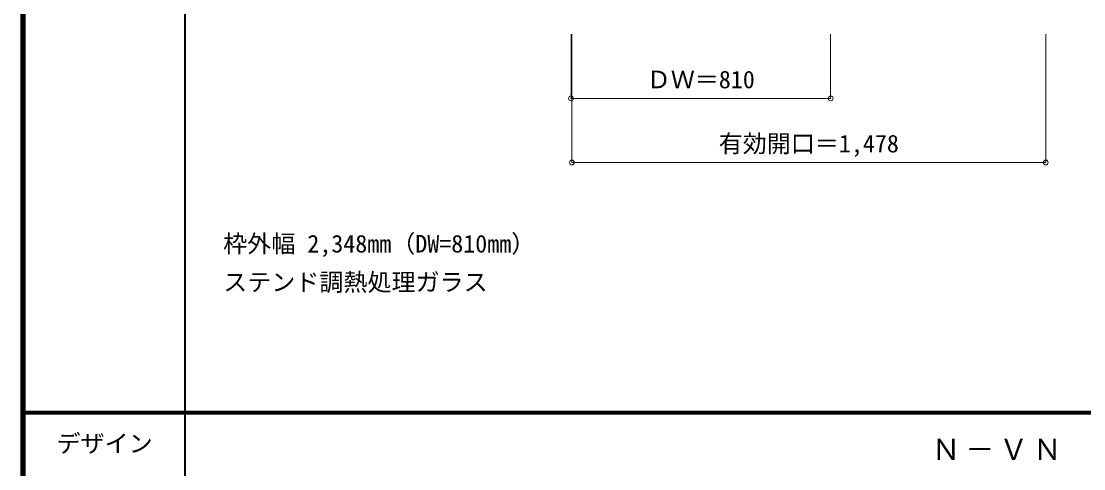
# Model space of a CAD drawing. Units: millimetres, scale not verified. Extents: x -6000 to 5700, y -4307 to 4175.
# Drawn here: x -6000 to -2685, y 12 to 1409 of the extents above; entities that cross this region are included whole.
import ezdxf
from ezdxf.enums import TextEntityAlignment as Align

# ---------------------------------------------------------------- set-up
doc = ezdxf.new("R2010")
doc.units = ezdxf.units.MM
doc.header["$LTSCALE"] = 30
doc.header["$PDMODE"] = 32
doc.header["$PDSIZE"] = 15
doc.layers.add('0-A_文字', color=7, linetype='Continuous')
doc.layers.add('F-A_文字', color=7, linetype='Continuous')
doc.layers.add('0-B_寸法', color=7, linetype='Continuous', lineweight=9)
doc.layers.add('F-1_枠', color=6, linetype='Continuous', lineweight=40)
doc.styles.add('ＭＳ ゴシック', font='')
doc.styles.get('ＭＳ ゴシック').set_extended_font_data('MS Gothic')

msp = doc.modelspace()

# ---------------------------------------------------------------- linework, layer by layer
at = {"layer": '0-B_寸法', "color": 4}
for p, q in [((-4285, 1168), (-4285, 1368)), ((-4282, 968), (-4282, 1368)), ((-3475, 1168), (-3475, 1368)), ((-2804, 968), (-2804, 1368)), ((-3475, 1168), (-4285, 1168)), ((-4282, 968), (-2804, 968))]:
    msp.add_line(p, q, dxfattribs=at)
at = {"layer": '0-B_寸法'}
for p in [(-4285, 1168), (-3475, 1168), (-4282, 968), (-2804, 968)]:
    msp.add_point(p, dxfattribs=at)
at = {"layer": 'F-1_枠'}
for p, q in [((-6000, 4175), (-6000, -4205)), ((-5995, 4175), (-5995, -4205)), ((-5990, 4175), (-5990, -4205)), ((-5490, 4175), (-5490, -3790)), ((-6000, 190.5), (5700, 190.5)), ((-6000, 187.5), (5700, 187.5)), ((-6000, 184.5), (5700, 184.5))]:
    msp.add_line(p, q, dxfattribs=at)

# ---------------------------------------------------------------- texts
at = {"layer": '0-A_文字', "style": 'ＭＳ ゴシック'}
for s, p in [('枠外幅 2,348mm（DW=810mm）', (-5370, 670.5)), ('ステンド調熱処理ガラス', (-5370, 550.5))]:
    msp.add_text(s, height=54.99, dxfattribs=at).set_placement(p, align=Align.BOTTOM_LEFT)
at = {"layer": '0-A_文字', "insert": (-3160, 39.5), "char_height": 65.98, "attachment_point": 7, "style": 'ＭＳ ゴシック'}
msp.add_mtext('\\T1.17;Ｎ－ＶＮ', dxfattribs=at)
at = {"layer": '0-B_寸法', "style": 'ＭＳ ゴシック'}
for s, p in [('ＤＷ＝810', (-4048.75, 1183)), ('有効開口＝1,478', (-3824.25, 983))]:
    msp.add_text(s, height=54.99, dxfattribs=at).set_placement(p, align=Align.BOTTOM_LEFT)
at = {"layer": 'F-A_文字', "style": 'ＭＳ ゴシック'}
msp.add_text('デザイン', height=54.99, dxfattribs=at).set_placement((-5890, 47), align=Align.BOTTOM_LEFT)

doc.saveas('drawing.dxf')
